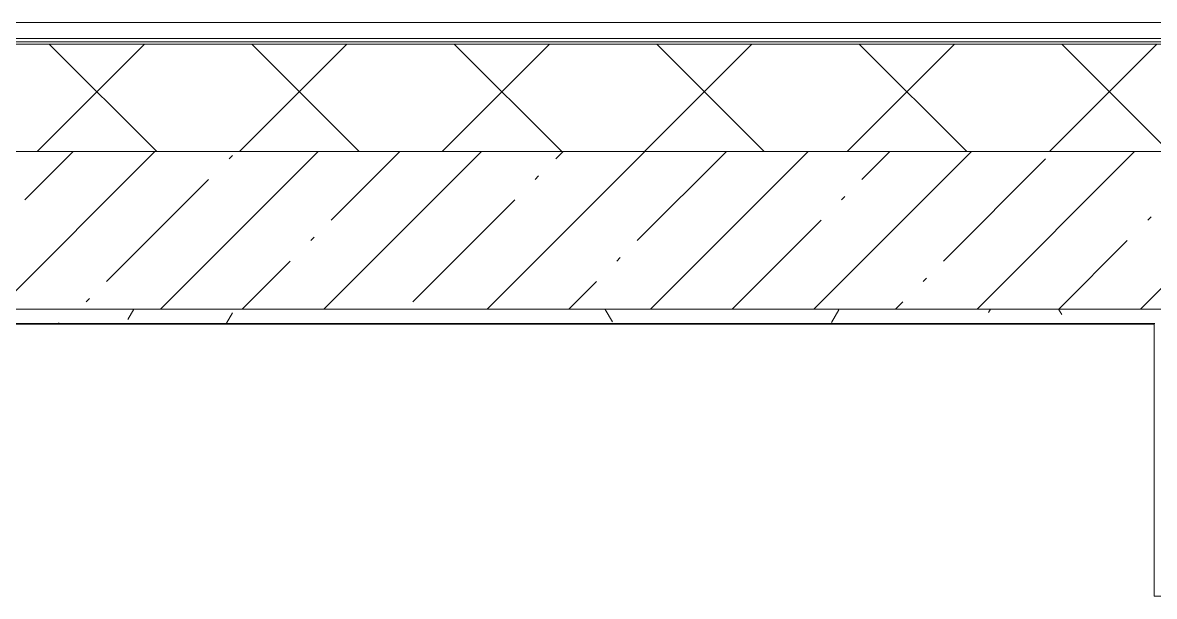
# Model space of a CAD drawing. Header units: millimetres. Extents: x -249154 to 415037, y -45458 to 354837.
# Drawn here: x 1594 to 3174, y 93765 to 94566 of the extents above; entities that cross this region are included whole.
import ezdxf

# ---------------------------------------------------------------- set-up
doc = ezdxf.new("R2010")
doc.units = ezdxf.units.MM
for name, color, linetype, lineweight in [('A-FLOR', 7, 'Continuous', 9), ('A-WALL', 7, 'Continuous', 5), ('I-WALL', 7, 'Continuous', 5)]:
    doc.layers.add(name, color=color, linetype=linetype, lineweight=lineweight)
doc.layers.add('A-WALL-1', color=9, linetype='Continuous', lineweight=5, true_color=0x808080)
doc.layers.add('A-WALL-FNSH-1', color=9, linetype='Continuous', lineweight=5, true_color=0x808080)

# ---------------------------------------------------------------- blocks, each defined once
blk = doc.blocks.new('1floor')
at = {"layer": 'A-WALL'}
h = blk.add_hatch(dxfattribs=at)
h.set_pattern_fill('FP_24', color=256, style=0, pattern_type=2)
h.set_pattern_definition([(45, (0, 0), (-141.4214, 141.4214), []), (135, (0, 0), (-141.4214, -141.4214), [])])
h.paths.add_polyline_path([(3910, 15200), (4060, 15200), (4060, 15350), (-110, 15350), (-110, 15200), (3886.1, 15200)])
at = {"layer": 'I-WALL'}
h = blk.add_hatch(dxfattribs=at)
h.set_pattern_fill('FP_1', color=256, style=0, pattern_type=2)
h.set_pattern_definition([(45, (0, 0), (-114.0493, 114.0493), []), (45, (114.05, 0), (-114.0493, 114.0493), [201.612, -40.322, 6.706, -33.617])])
h.paths.add_polyline_path([(4060, 14980), (4060, 15200), (390, 15200), (390, 14980), (4059.3, 14980)])
h = blk.add_hatch(dxfattribs=at)
h.set_pattern_fill('FP_191', color=256, style=0, pattern_type=2)
h.set_pattern_definition([(0, (0, 0), (243.84, 60.96), [20.117, -162.763, 20.117, -162.763, -975.36]), (0, (0, 0), (243.84, 60.96), [-365.76, 20.117, -345.643, 20.117, -162.763, -426.72]), (0, (0, 0), (243.84, 60.96), [-914.4, 20.117, -101.803, 20.117, -284.683]), (120, (91.44, 30.48), (-174.7129, 180.69163), [20.117, -162.763, 20.117, -162.763, -975.36]), (120, (91.44, 30.48), (-174.7129, 180.69163), [-365.76, 20.117, -345.643, 20.117, -162.763, -426.72]), (120, (91.44, 30.48), (-174.7129, 180.69163), [-914.4, 20.117, -101.803, 20.117, -284.683]), (240, (121.92, 152.4), (-69.1271, -241.65163), [20.117, -162.763, 20.117, -162.763, -975.36]), (240, (121.92, 152.4), (-69.1271, -241.65163), [-365.76, 20.117, -345.643, 20.117, -162.763, -426.72]), (240, (121.92, 152.4), (-69.1271, -241.65163), [-914.4, 20.117, -101.803, 20.117, -284.683])])
h.paths.add_polyline_path([(3130, 14980), (460, 14980), (460, 14960), (3110, 14961)])
h.paths.add_polyline_path([(3110, 14960), (3130, 14960), (3130, 14980)])
at = {"layer": 'A-FLOR'}
blk.add_line((465, 14960), (3109, 14960), dxfattribs=at)
at = {"layer": 'A-WALL'}
for p, q in [((-290, 15380), (3805, 15380)), ((4060, 15353), (-263, 15353)), ((4060, 15350), (-260, 15350)), ((4660, 15200), (390, 15200)), ((3110, 14960), (460, 14960))]:
    blk.add_line(p, q, dxfattribs=at)
at = {"layer": 'A-WALL-1'}
blk.add_line((390, 14980), (4060, 14980), dxfattribs=at)
at = {"layer": 'A-WALL-FNSH-1'}
for p, q in [((4060, 15358), (-268, 15358)), ((461, 14959), (3109, 14959)), ((3109, 14959), (3109, 14579)), ((3109, 14579), (4681, 14579))]:
    blk.add_line(p, q, dxfattribs=at)

msp = doc.modelspace()

# ---------------------------------------------------------------- block references
msp.add_blockref('1floor', (64.7, 79186.1))

doc.saveas('drawing.dxf')
